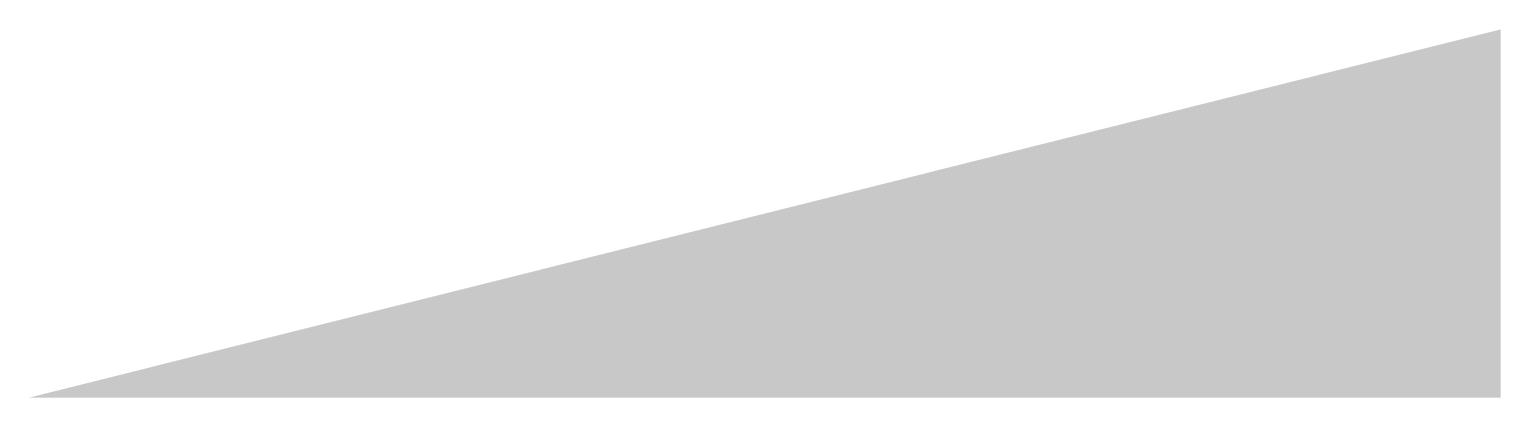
# Model space of a CAD drawing. Extents: x 383.8 to 431.8, y 1587.5 to 1599.5.
import ezdxf

# ---------------------------------------------------------------- set-up
doc = ezdxf.new("R2010")
doc.units = 0
doc.header["$LTSCALE"] = 96
doc.header["$MEASUREMENT"] = 0
doc.layers.get('0').update_dxf_attribs({"linetype": 'CONTINUOUS'})

msp = doc.modelspace()

# ---------------------------------------------------------------- linework, layer by layer
msp.add_solid([(383.832, 1587.533), (431.832, 1599.533), (431.832, 1587.533)])

doc.saveas('drawing.dxf')
